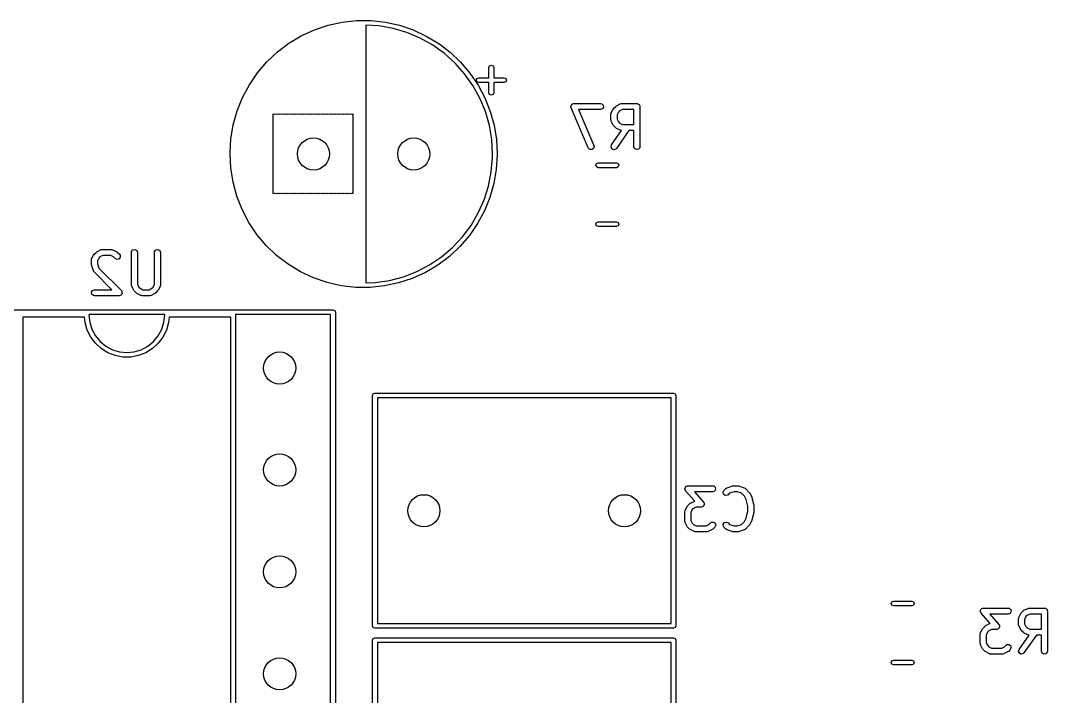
# Model space of a CAD drawing. Extents: x 83 to 134, y -229 to -46.
# Drawn here: x 106.53 to 132.13, y -89.97 to -73.13 of the extents above; entities that cross this region are included whole.
import ezdxf

# ---------------------------------------------------------------- set-up
doc = ezdxf.new("R2010")
doc.units = 0
doc.layers.add('BLACK', color=7, linetype='CONTINUOUS')

msp = doc.modelspace()

# ---------------------------------------------------------------- linework, layer by layer
at = {"layer": 'BLACK', "linetype": 'CONTINUOUS'}
for p, q in [((114.198, -73.2436), (114.55, -73.1668)), ((114.55, -73.1668), (114.908, -73.1286)), ((114.908, -73.1286), (115.268, -73.1292)), ((115.268, -73.1292), (115.626, -73.1687)), ((115.626, -73.1687), (115.978, -73.2467)), ((113.529, -73.5083), (113.856, -73.3578)), ((113.856, -73.3578), (114.198, -73.2436)), ((115.463, -73.2616), (115.142, -73.2414)), ((115.142, -73.2414), (115.142, -79.6639)), ((115.816, -73.3239), (115.463, -73.2616)), ((116.16, -73.4252), (115.816, -73.3239)), ((115.978, -73.2467), (116.319, -73.3621)), ((116.491, -73.5643), (116.16, -73.4252)), ((116.319, -73.3621), (116.645, -73.5138)), ((112.933, -73.9106), (113.22, -73.6933)), ((113.22, -73.6933), (113.529, -73.5083)), ((116.805, -73.7394), (116.491, -73.5643)), ((116.645, -73.5138), (116.954, -73.6998)), ((116.954, -73.6998), (117.24, -73.9181)), ((112.671, -74.1576), (112.933, -73.9106)), ((117.097, -73.9484), (116.805, -73.7394)), ((117.363, -74.1886), (117.097, -73.9484)), ((117.24, -73.9181), (117.501, -74.166)), ((112.437, -74.4314), (112.671, -74.1576)), ((117.602, -74.457), (117.363, -74.1886)), ((117.501, -74.166), (117.734, -74.4407)), ((118.225, -74.2576), (118.267, -74.24)), ((118.267, -74.24), (118.31, -74.2576)), ((112.234, -74.729), (112.437, -74.4314)), ((117.809, -74.7503), (117.602, -74.457)), ((117.734, -74.4407), (117.936, -74.7389)), ((118.207, -74.3), (118.225, -74.2576)), ((118.207, -74.555), (118.207, -74.3)), ((118.31, -74.2576), (118.327, -74.3)), ((118.327, -74.3), (118.327, -74.555)), ((112.064, -75.0467), (112.234, -74.729)), ((117.981, -75.0648), (117.809, -74.7503)), ((117.892, -74.615), (117.91, -74.5726)), ((117.91, -74.6574), (117.892, -74.615)), ((117.91, -74.5726), (117.952, -74.555)), ((117.952, -74.675), (117.91, -74.6574)), ((117.936, -74.7389), (118.105, -75.0572)), ((117.952, -74.555), (118.207, -74.555)), ((118.207, -74.675), (117.952, -74.675)), ((118.207, -74.93), (118.207, -74.675)), ((118.327, -74.555), (118.582, -74.555)), ((118.582, -74.675), (118.327, -74.675)), ((118.327, -74.675), (118.327, -74.93)), ((118.582, -74.555), (118.625, -74.5726)), ((118.625, -74.6574), (118.582, -74.675)), ((118.625, -74.5726), (118.642, -74.615)), ((118.642, -74.615), (118.625, -74.6574)), ((118.225, -74.9724), (118.207, -74.93)), ((118.267, -74.99), (118.225, -74.9724)), ((118.31, -74.9724), (118.267, -74.99)), ((118.327, -74.93), (118.31, -74.9724)), ((111.93, -75.3809), (112.064, -75.0467)), ((118.118, -75.3967), (117.981, -75.0648)), ((118.105, -75.0572), (118.238, -75.3919)), ((120.251, -75.2594), (120.26, -75.2442)), ((120.253, -75.2681), (120.251, -75.2594)), ((120.26, -75.2442), (120.265, -75.2275)), ((120.265, -75.2275), (120.273, -75.2226)), ((120.273, -75.2226), (120.277, -75.2149)), ((120.277, -75.2149), (120.294, -75.2089)), ((120.294, -75.2089), (120.308, -75.1994)), ((120.308, -75.1994), (120.317, -75.2004)), ((120.317, -75.2004), (120.325, -75.1974)), ((120.325, -75.1974), (120.992, -75.1974)), ((120.992, -75.1974), (121.018, -75.2019)), ((121.018, -75.2019), (121.057, -75.2349)), ((121.057, -75.2349), (121.066, -75.2854)), ((121.367, -75.267), (121.386, -75.2541)), ((121.386, -75.2541), (121.387, -75.2529)), ((121.387, -75.2529), (121.482, -75.2053)), ((121.482, -75.2053), (121.507, -75.1979)), ((121.507, -75.1979), (121.512, -75.1989)), ((121.512, -75.1989), (121.516, -75.1974)), ((121.516, -75.1974), (121.897, -75.1974)), ((121.897, -75.1974), (121.906, -75.1991)), ((121.906, -75.1991), (121.91, -75.1985)), ((121.91, -75.1985), (121.913, -75.2002)), ((121.913, -75.2002), (121.922, -75.2019)), ((121.922, -75.2019), (121.937, -75.2144)), ((121.937, -75.2144), (121.954, -75.2242)), ((121.954, -75.2242), (121.956, -75.2305)), ((121.956, -75.2305), (121.962, -75.2349)), ((121.962, -75.2349), (121.965, -75.2541)), ((121.965, -75.2541), (121.972, -75.2724)), ((111.832, -75.7276), (111.93, -75.3809)), ((112.841, -75.474), (112.821, -75.4657)), ((112.821, -75.4657), (112.821, -77.4423)), ((112.861, -75.4657), (112.841, -75.474)), ((112.881, -75.474), (112.861, -75.4657)), ((112.901, -75.4657), (112.881, -75.474)), ((112.921, -75.474), (112.901, -75.4657)), ((112.941, -75.4657), (112.921, -75.474)), ((112.961, -75.474), (112.941, -75.4657)), ((112.981, -75.4657), (112.961, -75.474)), ((113.001, -75.474), (112.981, -75.4657)), ((113.021, -75.4657), (113.001, -75.474)), ((113.041, -75.474), (113.021, -75.4657)), ((113.061, -75.4657), (113.041, -75.474)), ((113.081, -75.474), (113.061, -75.4657)), ((113.101, -75.4657), (113.081, -75.474)), ((113.121, -75.474), (113.101, -75.4657)), ((113.141, -75.4657), (113.121, -75.474)), ((113.161, -75.474), (113.141, -75.4657)), ((113.181, -75.4657), (113.161, -75.474)), ((113.201, -75.474), (113.181, -75.4657)), ((113.221, -75.4657), (113.201, -75.474)), ((113.241, -75.474), (113.221, -75.4657)), ((113.261, -75.4657), (113.241, -75.474)), ((113.281, -75.474), (113.261, -75.4657)), ((113.301, -75.4657), (113.281, -75.474)), ((113.321, -75.474), (113.301, -75.4657)), ((113.341, -75.4657), (113.321, -75.474)), ((113.361, -75.474), (113.341, -75.4657)), ((113.381, -75.4657), (113.361, -75.474)), ((113.401, -75.474), (113.381, -75.4657)), ((113.421, -75.4657), (113.401, -75.474)), ((113.441, -75.474), (113.421, -75.4657)), ((113.461, -75.4657), (113.441, -75.474)), ((113.481, -75.474), (113.461, -75.4657)), ((113.501, -75.4657), (113.481, -75.474)), ((113.521, -75.474), (113.501, -75.4657)), ((113.541, -75.4657), (113.521, -75.474)), ((113.561, -75.474), (113.541, -75.4657)), ((113.581, -75.4657), (113.561, -75.474)), ((113.601, -75.474), (113.581, -75.4657)), ((113.621, -75.4657), (113.601, -75.474)), ((113.641, -75.474), (113.621, -75.4657)), ((113.661, -75.4657), (113.641, -75.474)), ((113.681, -75.474), (113.661, -75.4657)), ((113.701, -75.4657), (113.681, -75.474)), ((113.721, -75.474), (113.701, -75.4657)), ((113.741, -75.4657), (113.721, -75.474)), ((113.761, -75.474), (113.741, -75.4657)), ((113.781, -75.4657), (113.761, -75.474)), ((113.801, -75.474), (113.781, -75.4657)), ((113.821, -75.4657), (113.801, -75.474)), ((113.841, -75.474), (113.821, -75.4657)), ((113.861, -75.4657), (113.841, -75.474)), ((113.881, -75.474), (113.861, -75.4657)), ((113.901, -75.4657), (113.881, -75.474)), ((113.921, -75.474), (113.901, -75.4657)), ((113.941, -75.4657), (113.921, -75.474)), ((113.961, -75.474), (113.941, -75.4657)), ((113.981, -75.4657), (113.961, -75.474)), ((114.001, -75.474), (113.981, -75.4657)), ((114.021, -75.4657), (114.001, -75.474)), ((114.041, -75.474), (114.021, -75.4657)), ((114.061, -75.4657), (114.041, -75.474)), ((114.081, -75.474), (114.061, -75.4657)), ((114.101, -75.4657), (114.081, -75.474)), ((114.121, -75.474), (114.101, -75.4657)), ((114.141, -75.4657), (114.121, -75.474)), ((114.161, -75.474), (114.141, -75.4657)), ((114.181, -75.4657), (114.161, -75.474)), ((114.201, -75.474), (114.181, -75.4657)), ((114.221, -75.4657), (114.201, -75.474)), ((114.241, -75.474), (114.221, -75.4657)), ((114.261, -75.4657), (114.241, -75.474)), ((114.281, -75.474), (114.261, -75.4657)), ((114.301, -75.4657), (114.281, -75.474)), ((114.321, -75.474), (114.301, -75.4657)), ((114.341, -75.4657), (114.321, -75.474)), ((114.361, -75.474), (114.341, -75.4657)), ((114.381, -75.4655), (114.361, -75.474)), ((114.402, -75.474), (114.381, -75.4655)), ((114.422, -75.4657), (114.402, -75.474)), ((114.442, -75.474), (114.422, -75.4657)), ((114.462, -75.4657), (114.442, -75.474)), ((114.482, -75.474), (114.462, -75.4657)), ((114.502, -75.4657), (114.482, -75.474)), ((114.522, -75.474), (114.502, -75.4657)), ((114.542, -75.4657), (114.522, -75.474)), ((114.562, -75.474), (114.542, -75.4657)), ((114.582, -75.4657), (114.562, -75.474)), ((114.602, -75.474), (114.582, -75.4657)), ((114.622, -75.4657), (114.602, -75.474)), ((114.642, -75.474), (114.622, -75.4657)), ((114.662, -75.4657), (114.642, -75.474)), ((114.682, -75.474), (114.662, -75.4657)), ((114.702, -75.4657), (114.682, -75.474)), ((114.722, -75.474), (114.702, -75.4657)), ((114.742, -75.4657), (114.722, -75.474)), ((114.762, -75.474), (114.742, -75.4657)), ((114.782, -75.4657), (114.762, -75.474)), ((114.802, -75.474), (114.782, -75.4657)), ((114.822, -75.4657), (114.802, -75.474)), ((114.822, -77.4423), (114.822, -75.4657)), ((118.217, -75.7417), (118.118, -75.3967)), ((118.238, -75.3919), (118.334, -75.7389)), ((120.25, -75.2766), (120.253, -75.2681)), ((120.256, -75.3019), (120.25, -75.2766)), ((120.685, -76.3019), (120.256, -75.3019)), ((120.992, -75.3474), (120.439, -75.3474)), ((120.439, -75.3474), (120.823, -76.2428)), ((121.04, -75.3298), (120.992, -75.3474)), ((121.066, -75.2854), (121.04, -75.3298)), ((121.25, -75.4629), (121.255, -75.4372)), ((121.25, -75.6057), (121.25, -75.4629)), ((121.255, -75.4372), (121.258, -75.4338)), ((121.258, -75.4293), (121.306, -75.3341)), ((121.258, -75.4338), (121.258, -75.4293)), ((121.306, -75.3341), (121.319, -75.3161)), ((121.319, -75.3161), (121.32, -75.3146)), ((121.32, -75.3146), (121.367, -75.267)), ((121.435, -75.412), (121.4, -75.4806)), ((121.4, -75.4806), (121.4, -75.588)), ((121.465, -75.3816), (121.435, -75.412)), ((121.533, -75.3474), (121.465, -75.3816)), ((121.822, -75.3474), (121.533, -75.3474)), ((121.822, -75.7212), (121.822, -75.3474)), ((121.972, -75.2724), (121.972, -76.2724)), ((111.773, -76.0828), (111.832, -75.7276)), ((118.277, -76.0956), (118.217, -75.7417)), ((118.334, -75.7389), (118.393, -76.0944)), ((121.252, -75.6099), (121.25, -75.6057)), ((121.251, -75.6143), (121.252, -75.6099)), ((121.258, -75.6393), (121.251, -75.6143)), ((121.306, -75.7345), (121.258, -75.6393)), ((121.307, -75.7356), (121.306, -75.7345)), ((121.32, -75.754), (121.307, -75.7356)), ((121.367, -75.8016), (121.32, -75.754)), ((121.4, -75.588), (121.435, -75.6565)), ((121.435, -75.6565), (121.465, -75.6869)), ((121.465, -75.6869), (121.533, -75.7212)), ((121.533, -75.7212), (121.822, -75.7212)), ((121.264, -76.2294), (121.515, -75.871)), ((121.369, -75.8023), (121.367, -75.8016)), ((121.387, -75.8157), (121.369, -75.8023)), ((121.482, -75.8633), (121.387, -75.8157)), ((121.698, -75.8712), (121.387, -76.3154)), ((121.487, -75.8638), (121.482, -75.8633)), ((121.49, -75.8667), (121.487, -75.8638)), ((121.515, -75.871), (121.49, -75.8667)), ((121.822, -75.8712), (121.698, -75.8712)), ((121.822, -76.2724), (121.822, -75.8712)), ((111.754, -76.4091), (111.773, -76.0828)), ((118.297, -76.454), (118.277, -76.0956)), ((118.393, -76.0944), (118.412, -76.454)), ((120.829, -76.2682), (120.814, -76.3173)), ((120.823, -76.2428), (120.829, -76.2682)), ((121.251, -76.2789), (121.264, -76.2294)), ((121.272, -76.3254), (121.251, -76.2789)), ((121.839, -76.3206), (121.822, -76.2724)), ((121.972, -76.2724), (121.967, -76.298)), ((111.752, -76.4424), (111.754, -76.4091)), ((111.77, -76.8021), (111.752, -76.4424)), ((118.266, -76.9014), (118.296, -76.5438)), ((118.296, -76.5438), (118.297, -76.454)), ((118.412, -76.4772), (118.39, -76.8367)), ((118.412, -76.454), (118.412, -76.4772)), ((120.72, -76.3393), (120.685, -76.3019)), ((120.771, -76.3454), (120.72, -76.3393)), ((120.814, -76.3173), (120.771, -76.3454)), ((121.319, -76.3471), (121.272, -76.3254)), ((121.368, -76.3338), (121.319, -76.3471)), ((121.387, -76.3154), (121.368, -76.3338)), ((121.884, -76.3462), (121.839, -76.3206)), ((121.934, -76.3373), (121.884, -76.3462)), ((121.967, -76.298), (121.934, -76.3373)), ((111.827, -77.1577), (111.77, -76.8021)), ((120.872, -76.735), (120.889, -76.6926)), ((120.889, -76.7774), (120.872, -76.735)), ((120.889, -76.6926), (120.932, -76.675)), ((120.932, -76.795), (120.889, -76.7774)), ((120.932, -76.675), (121.386, -76.675)), ((121.386, -76.795), (120.932, -76.795)), ((121.386, -76.675), (121.428, -76.6926)), ((121.428, -76.7774), (121.386, -76.795)), ((121.428, -76.6926), (121.446, -76.735)), ((121.446, -76.735), (121.428, -76.7774)), ((118.196, -77.2536), (118.266, -76.9014)), ((118.39, -76.8367), (118.329, -77.1918)), ((111.922, -77.5051), (111.827, -77.1577)), ((118.088, -77.5957), (118.196, -77.2536)), ((118.329, -77.1918), (118.231, -77.5381)), ((112.054, -77.8402), (111.922, -77.5051)), ((112.821, -77.4423), (112.841, -77.434)), ((112.841, -77.434), (112.861, -77.4423)), ((112.861, -77.4423), (112.881, -77.434)), ((112.881, -77.434), (112.901, -77.4423)), ((112.901, -77.4423), (112.921, -77.434)), ((112.921, -77.434), (112.941, -77.4423)), ((112.941, -77.4423), (112.961, -77.434)), ((112.961, -77.434), (112.981, -77.4423)), ((112.981, -77.4423), (113.001, -77.434)), ((113.001, -77.434), (113.021, -77.4423)), ((113.021, -77.4423), (113.041, -77.434)), ((113.041, -77.434), (113.061, -77.4423)), ((113.061, -77.4423), (113.081, -77.434)), ((113.081, -77.434), (113.101, -77.4423)), ((113.101, -77.4423), (113.121, -77.434)), ((113.121, -77.434), (113.141, -77.4423)), ((113.141, -77.4423), (113.161, -77.434)), ((113.161, -77.434), (113.181, -77.4423)), ((113.181, -77.4423), (113.201, -77.434)), ((113.201, -77.434), (113.221, -77.4423)), ((113.221, -77.4423), (113.241, -77.434)), ((113.241, -77.434), (113.261, -77.4423)), ((113.261, -77.4423), (113.281, -77.434)), ((113.281, -77.434), (113.301, -77.4423)), ((113.301, -77.4423), (113.321, -77.434)), ((113.321, -77.434), (113.341, -77.4423)), ((113.341, -77.4423), (113.361, -77.434)), ((113.361, -77.434), (113.381, -77.4423)), ((113.381, -77.4423), (113.401, -77.434)), ((113.401, -77.434), (113.421, -77.4423)), ((113.421, -77.4423), (113.441, -77.434)), ((113.441, -77.434), (113.461, -77.4423)), ((113.461, -77.4423), (113.481, -77.434)), ((113.481, -77.434), (113.501, -77.4423)), ((113.501, -77.4423), (113.521, -77.434)), ((113.521, -77.434), (113.541, -77.4423)), ((113.541, -77.4423), (113.561, -77.434)), ((113.561, -77.434), (113.581, -77.4423)), ((113.581, -77.4423), (113.601, -77.434)), ((113.601, -77.434), (113.621, -77.4423)), ((113.621, -77.4423), (113.641, -77.434)), ((113.641, -77.434), (113.661, -77.4423)), ((113.661, -77.4423), (113.681, -77.434)), ((113.681, -77.434), (113.701, -77.4423)), ((113.701, -77.4423), (113.721, -77.434)), ((113.721, -77.434), (113.741, -77.4423)), ((113.741, -77.4423), (113.761, -77.434)), ((113.761, -77.434), (113.781, -77.4423)), ((113.781, -77.4423), (113.801, -77.434)), ((113.801, -77.434), (113.821, -77.4423)), ((113.821, -77.4423), (113.841, -77.434)), ((113.841, -77.434), (113.861, -77.4423)), ((113.861, -77.4423), (113.881, -77.434)), ((113.881, -77.434), (113.901, -77.4423)), ((113.901, -77.4423), (113.921, -77.434)), ((113.921, -77.434), (113.941, -77.4423)), ((113.941, -77.4423), (113.961, -77.434)), ((113.961, -77.434), (113.981, -77.4423)), ((113.981, -77.4423), (114.001, -77.434)), ((114.001, -77.434), (114.021, -77.4423)), ((114.021, -77.4423), (114.041, -77.434)), ((114.041, -77.434), (114.061, -77.4423)), ((114.061, -77.4423), (114.081, -77.434)), ((114.081, -77.434), (114.101, -77.4423)), ((114.101, -77.4423), (114.121, -77.434)), ((114.121, -77.434), (114.141, -77.4423)), ((114.141, -77.4423), (114.161, -77.434)), ((114.161, -77.434), (114.181, -77.4423)), ((114.181, -77.4423), (114.201, -77.434)), ((114.201, -77.434), (114.221, -77.4423)), ((114.221, -77.4423), (114.241, -77.434)), ((114.241, -77.434), (114.261, -77.4423)), ((114.261, -77.4423), (114.281, -77.434)), ((114.281, -77.434), (114.301, -77.4423)), ((114.301, -77.4423), (114.321, -77.434)), ((114.321, -77.434), (114.341, -77.4423)), ((114.341, -77.4423), (114.361, -77.434)), ((114.361, -77.434), (114.381, -77.4425)), ((114.381, -77.4425), (114.402, -77.434)), ((114.402, -77.434), (114.422, -77.4423)), ((114.422, -77.4423), (114.442, -77.434)), ((114.442, -77.434), (114.462, -77.4423)), ((114.462, -77.4423), (114.482, -77.434)), ((114.482, -77.434), (114.502, -77.4423)), ((114.502, -77.4423), (114.522, -77.434)), ((114.522, -77.434), (114.542, -77.4423)), ((114.542, -77.4423), (114.562, -77.434)), ((114.562, -77.434), (114.582, -77.4423)), ((114.582, -77.4423), (114.602, -77.434)), ((114.602, -77.434), (114.622, -77.4423)), ((114.622, -77.4423), (114.642, -77.434)), ((114.642, -77.434), (114.662, -77.4423)), ((114.662, -77.4423), (114.682, -77.434)), ((114.682, -77.434), (114.702, -77.4423)), ((114.702, -77.4423), (114.722, -77.434)), ((114.722, -77.434), (114.742, -77.4423)), ((114.742, -77.4423), (114.762, -77.434)), ((114.762, -77.434), (114.782, -77.4423)), ((114.782, -77.4423), (114.802, -77.434)), ((114.802, -77.434), (114.822, -77.4423)), ((118.231, -77.5381), (118.095, -77.8718)), ((117.942, -77.9236), (118.088, -77.5957)), ((112.222, -78.1591), (112.054, -77.8402)), ((117.76, -78.2332), (117.942, -77.9236)), ((118.095, -77.8718), (117.924, -78.189)), ((112.423, -78.458), (112.222, -78.1591)), ((117.545, -78.5206), (117.76, -78.2332)), ((117.924, -78.189), (117.72, -78.4858)), ((120.872, -78.205), (120.889, -78.1626)), ((120.889, -78.2474), (120.872, -78.205)), ((120.889, -78.1626), (120.932, -78.145)), ((120.932, -78.265), (120.889, -78.2474)), ((120.932, -78.145), (121.386, -78.145)), ((121.386, -78.265), (120.932, -78.265)), ((121.386, -78.145), (121.428, -78.1626)), ((121.428, -78.2474), (121.386, -78.265)), ((121.428, -78.1626), (121.446, -78.205)), ((121.446, -78.205), (121.428, -78.2474)), ((112.655, -78.7335), (112.423, -78.458)), ((117.299, -78.7823), (117.545, -78.5206)), ((117.72, -78.4858), (117.485, -78.7588)), ((108.432, -78.8909), (108.527, -78.8433)), ((108.527, -78.8433), (108.552, -78.8359)), ((108.552, -78.8359), (108.557, -78.8369)), ((108.557, -78.8369), (108.561, -78.8354)), ((108.561, -78.8354), (108.799, -78.8354)), ((108.799, -78.8354), (108.825, -78.8399)), ((108.825, -78.8399), (108.828, -78.8428)), ((108.828, -78.8428), (108.833, -78.8433)), ((108.833, -78.8433), (108.928, -78.8909)), ((109.3, -78.8847), (109.333, -78.8454)), ((109.333, -78.8454), (109.383, -78.8365)), ((109.383, -78.8365), (109.428, -78.8622)), ((109.871, -78.8847), (109.904, -78.8454)), ((109.904, -78.8454), (109.955, -78.8365)), ((109.955, -78.8365), (109.999, -78.8622)), ((112.915, -78.9824), (112.655, -78.7335)), ((117.026, -79.0149), (117.299, -78.7823)), ((117.485, -78.7588), (117.222, -79.0049)), ((108.295, -79.1009), (108.3, -79.0752)), ((108.295, -79.1961), (108.295, -79.1009)), ((108.3, -79.0752), (108.303, -79.0718)), ((108.303, -79.0673), (108.351, -78.9721)), ((108.303, -79.0718), (108.303, -79.0673)), ((108.351, -78.9721), (108.364, -78.9541)), ((108.364, -78.9541), (108.365, -78.9526)), ((108.365, -78.9526), (108.413, -78.905)), ((108.413, -78.905), (108.431, -78.8921)), ((108.431, -78.8921), (108.432, -78.8909)), ((108.48, -79.05), (108.445, -79.1186)), ((108.51, -79.0196), (108.48, -79.05)), ((108.579, -78.9854), (108.51, -79.0196)), ((108.781, -78.9854), (108.579, -78.9854)), ((108.85, -79.0196), (108.781, -78.9854)), ((108.889, -79.0587), (108.85, -79.0196)), ((108.935, -79.0803), (108.889, -79.0587)), ((108.928, -78.8909), (108.946, -78.9043)), ((108.985, -79.0671), (108.935, -79.0803)), ((108.946, -78.9043), (108.947, -78.905)), ((108.947, -78.905), (108.995, -78.9526)), ((109.014, -79.025), (108.985, -79.0671)), ((108.995, -78.9526), (109.01, -78.9739)), ((109.01, -78.9739), (109.014, -79.025)), ((109.295, -78.9104), (109.3, -78.8847)), ((109.295, -79.7199), (109.295, -78.9104)), ((109.428, -78.8622), (109.445, -78.9104)), ((109.445, -78.9104), (109.445, -79.7022)), ((109.867, -78.9104), (109.871, -78.8847)), ((109.867, -79.7022), (109.867, -78.9104)), ((109.999, -78.8622), (110.017, -78.9104)), ((110.017, -78.9104), (110.017, -79.7199)), ((113.201, -79.2016), (112.915, -78.9824)), ((116.728, -79.2156), (117.026, -79.0149)), ((117.222, -79.0049), (116.934, -79.2212)), ((108.296, -79.1976), (108.295, -79.1961)), ((108.299, -79.2198), (108.296, -79.1976)), ((108.347, -79.3627), (108.299, -79.2198)), ((108.35, -79.3662), (108.347, -79.3627)), ((108.445, -79.1186), (108.445, -79.1839)), ((108.445, -79.1839), (108.484, -79.2984)), ((108.484, -79.2984), (109.043, -79.8573)), ((113.508, -79.3887), (113.201, -79.2016)), ((116.41, -79.3819), (116.728, -79.2156)), ((116.934, -79.2212), (116.625, -79.4051)), ((108.35, -79.3706), (108.35, -79.3662)), ((108.365, -79.392), (108.35, -79.3706)), ((108.808, -79.8354), (108.365, -79.392)), ((113.835, -79.5415), (113.508, -79.3887)), ((114.175, -79.6582), (113.835, -79.5415)), ((115.373, -79.6558), (115.728, -79.6034)), ((115.728, -79.6034), (116.076, -79.5117)), ((116.297, -79.5544), (115.955, -79.6675)), ((116.076, -79.5117), (116.41, -79.3819)), ((116.625, -79.4051), (116.297, -79.5544)), ((108.297, -79.8974), (108.322, -79.8529)), ((108.322, -79.8529), (108.37, -79.8354)), ((108.37, -79.8354), (108.808, -79.8354)), ((109.043, -79.8573), (109.052, -79.8708)), ((109.052, -79.8708), (109.054, -79.8729)), ((109.054, -79.8729), (109.055, -79.8749)), ((109.055, -79.8749), (109.057, -79.8787)), ((109.297, -79.7241), (109.295, -79.7199)), ((109.296, -79.7285), (109.297, -79.7241)), ((109.303, -79.7534), (109.296, -79.7285)), ((109.351, -79.8487), (109.303, -79.7534)), ((109.352, -79.8498), (109.351, -79.8487)), ((109.365, -79.8682), (109.352, -79.8498)), ((109.413, -79.9158), (109.365, -79.8682)), ((109.445, -79.7022), (109.48, -79.7707)), ((109.48, -79.7707), (109.51, -79.8011)), ((109.51, -79.8011), (109.579, -79.8354)), ((109.579, -79.8354), (109.734, -79.8354)), ((109.734, -79.8354), (109.802, -79.8011)), ((109.802, -79.8011), (109.833, -79.7707)), ((109.833, -79.7707), (109.867, -79.7022)), ((109.947, -79.8682), (109.9, -79.9158)), ((109.948, -79.8667), (109.947, -79.8682)), ((109.961, -79.8487), (109.948, -79.8667)), ((110.009, -79.7534), (109.961, -79.8487)), ((110.012, -79.7456), (110.009, -79.749)), ((110.009, -79.749), (110.009, -79.7534)), ((110.017, -79.7199), (110.012, -79.7456)), ((114.527, -79.7374), (114.175, -79.6582)), ((114.885, -79.7781), (114.527, -79.7374)), ((115.245, -79.78), (114.885, -79.7781)), ((115.142, -79.6639), (115.373, -79.6558)), ((115.603, -79.743), (115.245, -79.78)), ((115.955, -79.6675), (115.603, -79.743)), ((108.306, -79.9479), (108.297, -79.8974)), ((108.345, -79.9809), (108.306, -79.9479)), ((108.37, -79.9854), (108.345, -79.9809)), ((108.99, -79.9854), (108.37, -79.9854)), ((109.011, -79.9777), (108.99, -79.9854)), ((109.033, -79.9718), (109.011, -79.9777)), ((109.035, -79.969), (109.033, -79.9718)), ((109.038, -79.9678), (109.035, -79.969)), ((109.049, -79.9483), (109.038, -79.9678)), ((109.062, -79.9298), (109.049, -79.9483)), ((109.057, -79.8787), (109.059, -79.9012)), ((109.059, -79.9012), (109.063, -79.9234)), ((109.063, -79.9234), (109.062, -79.9264)), ((109.062, -79.9264), (109.062, -79.9298)), ((109.414, -79.9165), (109.413, -79.9158)), ((109.432, -79.9298), (109.414, -79.9165)), ((109.527, -79.9775), (109.432, -79.9298)), ((109.532, -79.978), (109.527, -79.9775)), ((109.535, -79.9809), (109.532, -79.978)), ((109.561, -79.9854), (109.535, -79.9809)), ((109.751, -79.9854), (109.561, -79.9854)), ((109.756, -79.9838), (109.751, -79.9854)), ((109.76, -79.9849), (109.756, -79.9838)), ((109.785, -79.9775), (109.76, -79.9849)), ((109.88, -79.9298), (109.785, -79.9775)), ((109.881, -79.9287), (109.88, -79.9298)), ((109.9, -79.9158), (109.881, -79.9287)), ((104.04, -80.338), (114.32, -80.338)), ((114.32, -80.338), (114.362, -80.3556)), ((114.362, -80.3556), (114.38, -80.398)), ((106.59, -80.518), (106.59, -100.838)), ((108.126, -80.518), (106.59, -80.518)), ((108.138, -80.6528), (108.126, -80.518)), ((108.24, -80.458), (108.236, -80.4669)), ((108.236, -80.4669), (108.254, -80.6423)), ((110.12, -80.458), (108.24, -80.458)), ((108.254, -80.6423), (108.307, -80.8195)), ((110.053, -80.8195), (110.106, -80.6423)), ((110.106, -80.6423), (110.124, -80.4669)), ((110.124, -80.4669), (110.12, -80.458)), ((110.234, -80.518), (110.222, -80.6528)), ((111.77, -80.518), (110.234, -80.518)), ((111.77, -100.838), (111.77, -80.518)), ((111.89, -80.458), (111.89, -100.898)), ((114.26, -80.458), (111.89, -80.458)), ((114.26, -100.898), (114.26, -80.458)), ((114.38, -80.398), (114.38, -100.958)), ((108.192, -80.8409), (108.138, -80.6528)), ((108.279, -81.016), (108.192, -80.8409)), ((108.307, -80.8195), (108.395, -80.9828)), ((109.965, -80.9828), (110.053, -80.8195)), ((110.168, -80.8409), (110.081, -81.016)), ((110.222, -80.6528), (110.168, -80.8409)), ((108.397, -81.1721), (108.279, -81.016)), ((108.395, -80.9828), (108.512, -81.1259)), ((108.512, -81.1259), (108.655, -81.2434)), ((109.705, -81.2434), (109.848, -81.1259)), ((109.848, -81.1259), (109.965, -80.9828)), ((110.081, -81.016), (109.963, -81.1721)), ((108.541, -81.3039), (108.397, -81.1721)), ((108.708, -81.4069), (108.541, -81.3039)), ((108.655, -81.2434), (108.819, -81.3306)), ((108.89, -81.4775), (108.708, -81.4069)), ((108.819, -81.3306), (108.996, -81.3844)), ((108.996, -81.3844), (109.18, -81.4025)), ((109.18, -81.4025), (109.364, -81.3844)), ((109.364, -81.3844), (109.541, -81.3306)), ((109.652, -81.4069), (109.47, -81.4775)), ((109.541, -81.3306), (109.705, -81.2434)), ((109.819, -81.3039), (109.652, -81.4069)), ((109.963, -81.1721), (109.819, -81.3039)), ((109.082, -81.5135), (108.89, -81.4775)), ((109.278, -81.5135), (109.082, -81.5135)), ((109.47, -81.4775), (109.278, -81.5135)), ((115.306, -82.474), (115.324, -82.4316)), ((115.324, -82.4316), (115.366, -82.414)), ((115.366, -82.414), (122.806, -82.414)), ((122.806, -82.414), (122.848, -82.4316)), ((122.848, -82.4316), (122.866, -82.474)), ((115.306, -88.214), (115.306, -82.474)), ((115.426, -82.534), (115.426, -88.154)), ((122.746, -82.534), (115.426, -82.534)), ((122.746, -88.154), (122.746, -82.534)), ((122.866, -82.474), (122.866, -88.214)), ((123.108, -84.7564), (123.118, -84.7389)), ((123.118, -84.7389), (123.124, -84.7369)), ((123.124, -84.7369), (123.127, -84.7322)), ((123.127, -84.7322), (123.147, -84.7283)), ((123.147, -84.7283), (123.166, -84.7214)), ((123.166, -84.7214), (123.785, -84.7214)), ((123.785, -84.7214), (123.811, -84.7259)), ((123.811, -84.7259), (123.85, -84.7589)), ((124.143, -84.7728), (124.285, -84.7252)), ((124.285, -84.7252), (124.308, -84.7219)), ((124.308, -84.7219), (124.309, -84.7214)), ((124.309, -84.7214), (124.404, -84.7214)), ((124.404, -84.7214), (124.426, -84.7253)), ((124.426, -84.7253), (124.428, -84.7252)), ((124.428, -84.7252), (124.571, -84.7728)), ((123.092, -84.7834), (123.095, -84.7782)), ((123.096, -84.8033), (123.092, -84.7834)), ((123.095, -84.7722), (123.108, -84.7564)), ((123.095, -84.7782), (123.095, -84.7722)), ((123.096, -84.8235), (123.096, -84.8033)), ((123.101, -84.8308), (123.096, -84.8235)), ((123.101, -84.8339), (123.101, -84.8308)), ((123.104, -84.8361), (123.101, -84.8339)), ((123.11, -84.8458), (123.104, -84.8361)), ((123.338, -85.106), (123.11, -84.8458)), ((123.785, -84.8714), (123.332, -84.8714)), ((123.332, -84.8714), (123.556, -85.1279)), ((123.834, -84.8538), (123.785, -84.8714)), ((123.859, -84.8094), (123.834, -84.8538)), ((123.85, -84.7589), (123.859, -84.8094)), ((124.044, -84.8851), (124.066, -84.8386)), ((124.057, -84.9346), (124.044, -84.8851)), ((124.099, -84.9641), (124.057, -84.9346)), ((124.066, -84.8386), (124.113, -84.791)), ((124.15, -84.9596), (124.099, -84.9641)), ((124.113, -84.791), (124.135, -84.776)), ((124.135, -84.776), (124.139, -84.7756)), ((124.139, -84.7756), (124.143, -84.7728)), ((124.172, -84.9447), (124.15, -84.9596)), ((124.207, -84.9096), (124.172, -84.9447)), ((124.321, -84.8714), (124.207, -84.9096)), ((124.392, -84.8714), (124.321, -84.8714)), ((124.507, -84.9096), (124.392, -84.8714)), ((124.581, -84.9837), (124.507, -84.9096)), ((124.571, -84.7728), (124.594, -84.7853)), ((124.619, -85.0607), (124.581, -84.9837)), ((124.594, -84.7853), (124.596, -84.7891)), ((124.596, -84.7891), (124.6, -84.791)), ((124.6, -84.791), (124.696, -84.8862)), ((124.696, -84.8862), (124.708, -84.9046)), ((124.708, -84.9046), (124.71, -84.9057)), ((124.71, -84.9057), (124.757, -85.0009)), ((123.099, -85.3343), (123.147, -85.239)), ((123.147, -85.239), (123.16, -85.221)), ((123.16, -85.221), (123.161, -85.2195)), ((123.161, -85.2195), (123.208, -85.1719)), ((123.208, -85.1719), (123.227, -85.1591)), ((123.227, -85.1591), (123.228, -85.1579)), ((123.228, -85.1579), (123.323, -85.1103)), ((123.323, -85.1103), (123.338, -85.106)), ((123.519, -85.2454), (123.5, -85.2523)), ((123.538, -85.2415), (123.519, -85.2454)), ((123.542, -85.2368), (123.538, -85.2415)), ((123.548, -85.2348), (123.542, -85.2368)), ((123.558, -85.2173), (123.548, -85.2348)), ((123.556, -85.1279), (123.562, -85.1376)), ((123.571, -85.2015), (123.558, -85.2173)), ((123.562, -85.1376), (123.565, -85.1398)), ((123.565, -85.1398), (123.565, -85.1429)), ((123.565, -85.1429), (123.57, -85.1502)), ((123.57, -85.1502), (123.57, -85.1704)), ((123.57, -85.1704), (123.573, -85.1904)), ((123.573, -85.1904), (123.57, -85.1955)), ((123.57, -85.1955), (123.571, -85.2015)), ((124.663, -85.2342), (124.619, -85.0607)), ((124.663, -85.3586), (124.663, -85.2342)), ((124.757, -85.0009), (124.761, -85.0133)), ((124.761, -85.0133), (124.763, -85.0163)), ((124.763, -85.0163), (124.81, -85.2068)), ((124.81, -85.2068), (124.812, -85.2217)), ((124.812, -85.2217), (124.813, -85.225)), ((124.813, -85.225), (124.813, -85.3678)), ((123.091, -85.3678), (123.096, -85.3422)), ((123.091, -85.6059), (123.091, -85.3678)), ((123.096, -85.3422), (123.099, -85.3387)), ((123.099, -85.3387), (123.099, -85.3343)), ((123.276, -85.317), (123.241, -85.3855)), ((123.241, -85.3855), (123.241, -85.5882)), ((123.306, -85.2866), (123.276, -85.317)), ((123.374, -85.2523), (123.306, -85.2866)), ((123.5, -85.2523), (123.374, -85.2523)), ((124.619, -85.5321), (124.663, -85.3586)), ((124.81, -85.386), (124.763, -85.5765)), ((124.813, -85.3678), (124.81, -85.3826)), ((124.81, -85.3826), (124.81, -85.386)), ((123.093, -85.6101), (123.091, -85.6059)), ((123.092, -85.6145), (123.093, -85.6101)), ((123.099, -85.6394), (123.092, -85.6145)), ((123.147, -85.7347), (123.099, -85.6394)), ((123.148, -85.7358), (123.147, -85.7347)), ((123.161, -85.7542), (123.148, -85.7358)), ((123.208, -85.8018), (123.161, -85.7542)), ((123.241, -85.5882), (123.276, -85.6567)), ((123.276, -85.6567), (123.306, -85.6871)), ((123.306, -85.6871), (123.374, -85.7214)), ((123.374, -85.7214), (123.625, -85.7214)), ((123.625, -85.7214), (123.693, -85.6871)), ((123.693, -85.6871), (123.732, -85.6481)), ((123.732, -85.6481), (123.754, -85.6332)), ((123.754, -85.6332), (123.805, -85.6287)), ((123.838, -85.7542), (123.791, -85.8018)), ((123.805, -85.6287), (123.847, -85.6581)), ((123.86, -85.7077), (123.838, -85.7542)), ((123.847, -85.6581), (123.86, -85.7077)), ((124.046, -85.6817), (124.076, -85.6397)), ((124.051, -85.7328), (124.046, -85.6817)), ((124.066, -85.7542), (124.051, -85.7328)), ((124.113, -85.8018), (124.066, -85.7542)), ((124.076, -85.6397), (124.125, -85.6264)), ((124.125, -85.6264), (124.172, -85.6481)), ((124.172, -85.6481), (124.207, -85.6832)), ((124.207, -85.6832), (124.321, -85.7214)), ((124.321, -85.7214), (124.392, -85.7214)), ((124.392, -85.7214), (124.507, -85.6832)), ((124.507, -85.6832), (124.581, -85.6091)), ((124.581, -85.6091), (124.619, -85.5321)), ((124.696, -85.7066), (124.6, -85.8018)), ((124.71, -85.6871), (124.696, -85.7051)), ((124.696, -85.7051), (124.696, -85.7066)), ((124.757, -85.5918), (124.71, -85.6871)), ((124.758, -85.5883), (124.757, -85.5918)), ((124.763, -85.5765), (124.758, -85.5883)), ((123.21, -85.8025), (123.208, -85.8018)), ((123.228, -85.8158), (123.21, -85.8025)), ((123.323, -85.8635), (123.228, -85.8158)), ((123.328, -85.864), (123.323, -85.8635)), ((123.331, -85.8669), (123.328, -85.864)), ((123.357, -85.8714), (123.331, -85.8669)), ((123.642, -85.8714), (123.357, -85.8714)), ((123.647, -85.8698), (123.642, -85.8714)), ((123.651, -85.8709), (123.647, -85.8698)), ((123.676, -85.8635), (123.651, -85.8709)), ((123.771, -85.8158), (123.676, -85.8635)), ((123.772, -85.8147), (123.771, -85.8158)), ((123.791, -85.8018), (123.772, -85.8147)), ((124.117, -85.8037), (124.113, -85.8018)), ((124.12, -85.8075), (124.117, -85.8037)), ((124.143, -85.8199), (124.12, -85.8075)), ((124.285, -85.8675), (124.143, -85.8199)), ((124.287, -85.8675), (124.285, -85.8675)), ((124.309, -85.8714), (124.287, -85.8675)), ((124.404, -85.8714), (124.309, -85.8714)), ((124.406, -85.8708), (124.404, -85.8714)), ((124.428, -85.8675), (124.406, -85.8708)), ((124.571, -85.8199), (124.428, -85.8675)), ((124.574, -85.8171), (124.571, -85.8199)), ((124.579, -85.8167), (124.574, -85.8171)), ((124.6, -85.8018), (124.579, -85.8167)), ((128.237, -87.657), (128.255, -87.6146)), ((128.255, -87.6994), (128.237, -87.657)), ((128.255, -87.6146), (128.297, -87.597)), ((128.297, -87.717), (128.255, -87.6994)), ((128.297, -87.597), (128.751, -87.597)), ((128.751, -87.717), (128.297, -87.717)), ((128.751, -87.597), (128.793, -87.6146)), ((128.793, -87.6994), (128.751, -87.717)), ((128.793, -87.6146), (128.811, -87.657)), ((128.811, -87.657), (128.793, -87.6994)), ((130.461, -87.8202), (130.474, -87.8044)), ((130.474, -87.8044), (130.484, -87.7869)), ((130.484, -87.7869), (130.49, -87.7849)), ((130.49, -87.7849), (130.493, -87.7802)), ((130.493, -87.7802), (130.513, -87.7763)), ((130.513, -87.7763), (130.532, -87.7694)), ((130.532, -87.7694), (131.151, -87.7694)), ((131.151, -87.7694), (131.177, -87.7739)), ((131.177, -87.7739), (131.216, -87.8069)), ((131.216, -87.8069), (131.225, -87.8574)), ((131.546, -87.8249), (131.642, -87.7773)), ((131.642, -87.7773), (131.667, -87.7699)), ((131.667, -87.7699), (131.671, -87.7709)), ((131.671, -87.7709), (131.675, -87.7694)), ((131.675, -87.7694), (132.056, -87.7694)), ((132.056, -87.7694), (132.066, -87.7711)), ((132.066, -87.7711), (132.069, -87.7705)), ((132.069, -87.7705), (132.072, -87.7722)), ((132.072, -87.7722), (132.082, -87.7739)), ((132.082, -87.7739), (132.097, -87.7864)), ((132.097, -87.7864), (132.114, -87.7962)), ((132.114, -87.7962), (132.116, -87.8025)), ((132.116, -87.8025), (132.121, -87.8069)), ((132.121, -87.8069), (132.124, -87.8261)), ((130.458, -87.8314), (130.461, -87.8262)), ((130.462, -87.8513), (130.458, -87.8314)), ((130.461, -87.8262), (130.461, -87.8202)), ((130.462, -87.8715), (130.462, -87.8513)), ((130.467, -87.8788), (130.462, -87.8715)), ((130.467, -87.8819), (130.467, -87.8788)), ((130.47, -87.8841), (130.467, -87.8819)), ((130.476, -87.8938), (130.47, -87.8841)), ((130.704, -88.154), (130.476, -87.8938)), ((131.151, -87.9194), (130.698, -87.9194)), ((130.698, -87.9194), (130.922, -88.1759)), ((131.2, -87.9018), (131.151, -87.9194)), ((131.225, -87.8574), (131.2, -87.9018)), ((131.41, -88.0349), (131.414, -88.0092)), ((131.41, -88.1777), (131.41, -88.0349)), ((131.414, -88.0092), (131.417, -88.0058)), ((131.417, -88.0058), (131.418, -88.0013)), ((131.418, -88.0013), (131.465, -87.9061)), ((131.465, -87.9061), (131.479, -87.8881)), ((131.479, -87.8866), (131.527, -87.839)), ((131.479, -87.8881), (131.479, -87.8866)), ((131.527, -87.839), (131.545, -87.8261)), ((131.545, -87.8261), (131.546, -87.8249)), ((131.594, -87.984), (131.56, -88.0526)), ((131.56, -88.0526), (131.56, -88.16)), ((131.624, -87.9536), (131.594, -87.984)), ((131.693, -87.9194), (131.624, -87.9536)), ((131.981, -87.9194), (131.693, -87.9194)), ((131.981, -88.2932), (131.981, -87.9194)), ((132.124, -87.8261), (132.131, -87.8444)), ((132.131, -87.8444), (132.131, -88.8444)), ((115.324, -88.2564), (115.306, -88.214)), ((115.366, -88.274), (115.324, -88.2564)), ((122.806, -88.274), (115.366, -88.274)), ((115.426, -88.154), (122.746, -88.154)), ((122.848, -88.2564), (122.806, -88.274)), ((122.866, -88.214), (122.848, -88.2564)), ((130.465, -88.3823), (130.513, -88.287)), ((130.513, -88.287), (130.526, -88.269)), ((130.526, -88.269), (130.527, -88.2675)), ((130.527, -88.2675), (130.574, -88.2199)), ((130.574, -88.2199), (130.593, -88.2071)), ((130.593, -88.2071), (130.594, -88.2059)), ((130.594, -88.2059), (130.689, -88.1583)), ((130.74, -88.3003), (130.672, -88.3346)), ((130.689, -88.1583), (130.704, -88.154)), ((130.866, -88.3003), (130.74, -88.3003)), ((130.885, -88.2934), (130.866, -88.3003)), ((130.904, -88.2895), (130.885, -88.2934)), ((130.908, -88.2848), (130.904, -88.2895)), ((130.914, -88.2828), (130.908, -88.2848)), ((130.924, -88.2653), (130.914, -88.2828)), ((130.922, -88.1759), (130.928, -88.1856)), ((130.937, -88.2495), (130.924, -88.2653)), ((130.928, -88.1856), (130.931, -88.1878)), ((130.931, -88.1878), (130.931, -88.1909)), ((130.931, -88.1909), (130.936, -88.1982)), ((130.936, -88.1982), (130.936, -88.2184)), ((130.936, -88.2184), (130.939, -88.2384)), ((130.939, -88.2384), (130.936, -88.2435)), ((130.936, -88.2435), (130.937, -88.2495)), ((131.411, -88.1819), (131.41, -88.1777)), ((131.41, -88.1863), (131.411, -88.1819)), ((131.418, -88.2113), (131.41, -88.1863)), ((131.465, -88.3065), (131.418, -88.2113)), ((131.466, -88.3076), (131.465, -88.3065)), ((131.479, -88.326), (131.466, -88.3076)), ((131.56, -88.16), (131.594, -88.2285)), ((131.594, -88.2285), (131.624, -88.2589)), ((131.624, -88.2589), (131.693, -88.2932)), ((131.693, -88.2932), (131.981, -88.2932)), ((115.306, -88.57), (115.324, -88.5276)), ((115.306, -94.31), (115.306, -88.57)), ((115.324, -88.5276), (115.366, -88.51)), ((115.366, -88.51), (122.806, -88.51)), ((122.806, -88.51), (122.848, -88.5276)), ((122.848, -88.5276), (122.866, -88.57)), ((122.866, -88.57), (122.866, -94.31)), ((130.457, -88.4158), (130.462, -88.3902)), ((130.457, -88.6539), (130.457, -88.4158)), ((130.462, -88.3902), (130.465, -88.3867)), ((130.465, -88.3867), (130.465, -88.3823)), ((130.642, -88.365), (130.607, -88.4335)), ((130.607, -88.4335), (130.607, -88.6362)), ((130.672, -88.3346), (130.642, -88.365)), ((131.423, -88.8014), (131.674, -88.443)), ((131.527, -88.3736), (131.479, -88.326)), ((131.528, -88.3743), (131.527, -88.3736)), ((131.546, -88.3877), (131.528, -88.3743)), ((131.642, -88.4353), (131.546, -88.3877)), ((131.857, -88.4432), (131.546, -88.8874)), ((131.646, -88.4358), (131.642, -88.4353)), ((131.649, -88.4387), (131.646, -88.4358)), ((131.674, -88.443), (131.649, -88.4387)), ((131.981, -88.4432), (131.857, -88.4432)), ((131.981, -88.8444), (131.981, -88.4432)), ((115.426, -88.63), (115.426, -94.25)), ((122.746, -88.63), (115.426, -88.63)), ((122.746, -94.25), (122.746, -88.63)), ((130.459, -88.6581), (130.457, -88.6539)), ((130.458, -88.6625), (130.459, -88.6581)), ((130.465, -88.6874), (130.458, -88.6625)), ((130.513, -88.7827), (130.465, -88.6874)), ((130.514, -88.7838), (130.513, -88.7827)), ((130.527, -88.8022), (130.514, -88.7838)), ((130.574, -88.8498), (130.527, -88.8022)), ((130.607, -88.6362), (130.642, -88.7047)), ((130.642, -88.7047), (130.672, -88.7351)), ((130.672, -88.7351), (130.74, -88.7694)), ((130.74, -88.7694), (130.991, -88.7694)), ((130.991, -88.7694), (131.059, -88.7351)), ((131.059, -88.7351), (131.098, -88.6961)), ((131.098, -88.6961), (131.12, -88.6812)), ((131.12, -88.6812), (131.171, -88.6767)), ((131.204, -88.8022), (131.157, -88.8498)), ((131.171, -88.6767), (131.213, -88.7061)), ((131.226, -88.7557), (131.204, -88.8022)), ((131.213, -88.7061), (131.226, -88.7557)), ((131.41, -88.8509), (131.423, -88.8014)), ((128.237, -89.127), (128.255, -89.0846)), ((128.255, -89.0846), (128.297, -89.067)), ((128.297, -89.067), (128.751, -89.067)), ((128.751, -89.067), (128.793, -89.0846)), ((128.793, -89.0846), (128.811, -89.127)), ((130.576, -88.8505), (130.574, -88.8498)), ((130.594, -88.8638), (130.576, -88.8505)), ((130.689, -88.9115), (130.594, -88.8638)), ((130.694, -88.912), (130.689, -88.9115)), ((130.697, -88.9149), (130.694, -88.912)), ((130.723, -88.9194), (130.697, -88.9149)), ((131.008, -88.9194), (130.723, -88.9194)), ((131.013, -88.9178), (131.008, -88.9194)), ((131.017, -88.9189), (131.013, -88.9178)), ((131.042, -88.9115), (131.017, -88.9189)), ((131.137, -88.8638), (131.042, -88.9115)), ((131.138, -88.8627), (131.137, -88.8638)), ((131.157, -88.8498), (131.138, -88.8627)), ((131.432, -88.8974), (131.41, -88.8509)), ((131.478, -88.9191), (131.432, -88.8974)), ((131.528, -88.9058), (131.478, -88.9191)), ((131.546, -88.8874), (131.528, -88.9058)), ((131.999, -88.8926), (131.981, -88.8444)), ((132.043, -88.9182), (131.999, -88.8926)), ((132.094, -88.9093), (132.043, -88.9182)), ((132.127, -88.87), (132.094, -88.9093)), ((132.131, -88.8444), (132.127, -88.87)), ((128.255, -89.1694), (128.237, -89.127)), ((128.297, -89.187), (128.255, -89.1694)), ((128.751, -89.187), (128.297, -89.187)), ((128.793, -89.1694), (128.751, -89.187)), ((128.811, -89.127), (128.793, -89.1694))]:
    msp.add_line(p, q, dxfattribs=at)
at = {"layer": 'BLACK'}
for centre in [(113.832, -76.454), (116.332, -76.454), (112.99, -81.788), (112.99, -84.328), (116.586, -85.344), (121.586, -85.344), (112.99, -86.868), (112.99, -89.408)]:
    msp.add_circle(centre, 0.4, dxfattribs=at)

doc.saveas('drawing.dxf')
